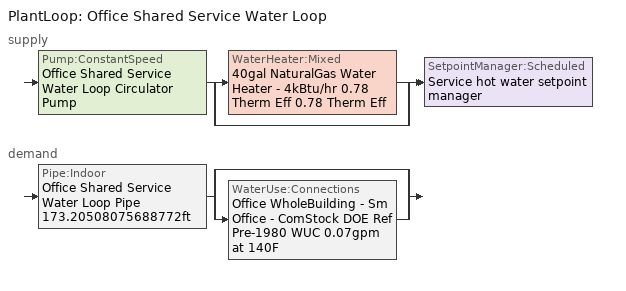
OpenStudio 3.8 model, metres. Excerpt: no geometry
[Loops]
PlantLoop 'Office Shared Service Water Loop'
 supply: Pump:ConstantSpeed 'Office Shared Service Water Loop Circulator Pump' > split
  | WaterHeater:Mixed '40gal NaturalGas Water Heater - 4kBtu/hr 0.78 Therm Eff 0.78 Therm Eff'
  | bypass
  join > SetpointManager:Scheduled 'Service hot water setpoint manager'
 demand: Pipe:Indoor 'Office Shared Service Water Loop Pipe 173.20508075688772ft' > split
  | bypass
  | WaterUse:Connections 'Office WholeBuilding - Sm Office - ComStock DOE Ref Pre-1980 WUC 0.07gpm at 140F'
[SizingPeriod:DesignDay] Barometric Pressure {Pa}=98581; Wind Speed {m/s}=5.1; Wind Direction {deg}=230; Rain Indicator=No; Snow Indicator=No; Day of Month=21; Day Type=SummerDesignDay; Daylight Saving Time Indicator=No; Humidity Condition Type=Wetbulb; Dry-Bulb Temperature Range Modifier Type=DefaultMultipliers; Solar Model Indicator=ASHRAETau
Name | Maximum Dry-Bulb Temperature {C} | Daily Dry-Bulb Temperature Range {deltaC} | Month | Wetbulb or DewPoint at Maximum Dry-Bulb {C} | ASHRAE Clear Sky Optical Depth for Beam Irradiance | ASHRAE Clear Sky Optical Depth for Diffuse Irradiance
Dupage October .4% Condns DB=>MCWB 1 | 27.8 | 11.2 | 10 | 20.1 | 0.344 | 2.481
Dupage September .4% Condns DB=>MCWB 1 | 32 | 11.7 | 9 | 22.4 | 0.372 | 2.396
[Construction]
Copper pipe 0.75in type L with 0.5in fiberglass batt: Fiberglass batt 0.5in, Copper pipe 0.75in type L
[Material] Roughness=Smooth; Thermal Absorptance=0.9; Solar Absorptance=0.7; Visible Absorptance=0.7
Name | Thickness {m} | Conductivity {W/m-K} | Density {kg/m3} | Specific Heat {J/kg-K}
Copper pipe 0.75in type L | 0.001143 | 386 | 8906.27 | 385.1856
Fiberglass batt 0.5in | 0.0127 | 0.0663448 | 11.2129 | 837.36
[Sizing:Zone] Zone Cooling Design Supply Air Temperature Input Method=SupplyAirTemperature; Zone Cooling Design Supply Air Temperature {C}=13.8889; Zone Cooling Design Supply Air Temperature Difference {deltaC}=11.11; Zone Heating Design Supply Air Temperature Input Method=SupplyAirTemperature; Zone Heating Design Supply Air Temperature {C}=50; Zone Heating Design Supply Air Temperature Difference {deltaC}=11.11; Zone Cooling Design Supply Air Humidity Ratio {kg-H2O/kg-air}=0.008; Zone Heating Design Supply Air Humidity Ratio {kg-H2O/kg-air}=0.008; Cooling Design Air Flow Method=DesignDay; Heating Design Air Flow Method=DesignDay; Account for Dedicated Outdoor Air System=No; Dedicated Outdoor Air System Control Strategy=NeutralSupplyAir; Dedicated Outdoor Air Low Setpoint Temperature for Design {C}=autosize; Dedicated Outdoor Air High Setpoint Temperature for Design {C}=autosize; Zone Load Sizing Method=Sensible Load Only No Latent Load; Zone Latent Cooling Design Supply Air Humidity Ratio Input Method=HumidityRatioDifference; Zone Cooling Design Supply Air Humidity Ratio Difference {kgWater/kgDryAir}=0.005; Zone Latent Heating Design Supply Air Humidity Ratio Input Method=HumidityRatioDifference; Zone Humidification Design Supply Air Humidity Ratio Difference {kgWater/kgDryAir}=0.005
Zone Office WholeBuilding - Sm Office A end_a - Story Ground; Zone Office WholeBuilding - Sm Office B end_a - Story Ground; Zone Office WholeBuilding - Sm Office C end_a - Story Ground; Zone Office WholeBuilding - Sm Office A  - Story Ground; Zone Office WholeBuilding - Sm Office B  - Story Ground; Zone Office WholeBuilding - Sm Office C  - Story Ground; Zone Office WholeBuilding - Sm Office A end_b - Story Ground; Zone Office WholeBuilding - Sm Office B end_b - Story Ground; Zone Office WholeBuilding - Sm Office C end_b - Story Ground
[Zone equipment]
Zone Office WholeBuilding - Sm Office A end_a - Story Ground: Zone Office WholeBuilding - Sm Office A end_a - Story Ground PTAC
Zone Office WholeBuilding - Sm Office B end_a - Story Ground: Zone Office WholeBuilding - Sm Office B end_a - Story Ground PTAC
Zone Office WholeBuilding - Sm Office C end_a - Story Ground: Zone Office WholeBuilding - Sm Office C end_a - Story Ground PTAC
Zone Office WholeBuilding - Sm Office A  - Story Ground: Zone Office WholeBuilding - Sm Office A  - Story Ground PTAC
Zone Office WholeBuilding - Sm Office B  - Story Ground: Zone Office WholeBuilding - Sm Office B  - Story Ground PTAC
Zone Office WholeBuilding - Sm Office C  - Story Ground: Zone Office WholeBuilding - Sm Office C  - Story Ground PTAC
Zone Office WholeBuilding - Sm Office A end_b - Story Ground: Zone Office WholeBuilding - Sm Office A end_b - Story Ground PTAC
Zone Office WholeBuilding - Sm Office B end_b - Story Ground: Zone Office WholeBuilding - Sm Office B end_b - Story Ground PTAC
Zone Office WholeBuilding - Sm Office C end_b - Story Ground: Zone Office WholeBuilding - Sm Office C end_b - Story Ground PTAC
[WaterUse:Connections]
Office WholeBuilding - Sm Office - ComStock DOE Ref Pre-1980 WUC 0.07gpm at 140F: Drain Water Heat Exchanger Type=None; Drain Water Heat Exchanger Destination=Plant; Water Use Equipment Name 1=Office WholeBuilding - Sm Office - ComStock DOE Ref Pre-1980 Service Water Use 0.07gpm at 140F
[WaterUse:Equipment:Definition]
Office WholeBuilding - Sm Office - ComStock DOE Ref Pre-1980 Service Water Use Def 0.07gpm: Peak Flow Rate {m3/s}=4.30004e-06; Target Temperature Schedule=Mixed Water At Faucet Temp - 140F; Sensible Fraction Schedule=Fraction Sensible - 0.2; Latent Fraction Schedule=Fraction Latent - 0.05
[WaterUse:Equipment]
Office WholeBuilding - Sm Office - ComStock DOE Ref Pre-1980 Service Water Use 0.07gpm at 140F: Water Use Equipment Definition=Office WholeBuilding - Sm Office - ComStock DOE Ref Pre-1980 Service Water Use Def 0.07gpm; Flow Rate Fraction Schedule=OfficeSmall BLDG_SWH_SCH
[PlantLoop]
Office Shared Service Water Loop: Glycol Concentration=0; Maximum Loop Temperature {C}=60; Minimum Loop Temperature {C}=10; Maximum Loop Flow Rate {m3/s}=4.30004e-06; Plant Loop Volume {m3}=0.000516005; Load Distribution Scheme=Optimal
[Sizing:Plant]
Office Shared Service Water Loop: Loop Type=Heating; Design Loop Exit Temperature {C}=60; Loop Design Temperature Difference {deltaC}=5; Sizing Option=NonCoincident; Zone Timesteps in Averaging Window=1; Coincident Sizing Factor Mode=None
[SetpointManager:Scheduled]
Service hot water setpoint manager: Control Variable=Temperature; Schedule=Service Water Loop Temp - 140F; Setpoint Node or NodeList=Office Shared Service Water Loop Supply Outlet Node
[Pump:ConstantSpeed]
Office Shared Service Water Loop Circulator Pump: Rated Flow Rate {m3/s}=4.30004e-06; Rated Pump Head {Pa}=29890.7; Rated Power Consumption {W}=0.199738; Motor Efficiency=0.825; Fraction of Motor Inefficiencies to Fluid Stream=0; Pump Control Type=Intermittent; Design Power Sizing Method=PowerPerFlowPerPressure; Design Electric Power per Unit Flow Rate {W/(m3/s)}=348701.1; Design Shaft Power per Unit Flow Rate per Unit Head {W-s/m3-Pa}=1.28205
[WaterHeater:Mixed]
40gal NaturalGas Water Heater - 4kBtu/hr 0.78 Therm Eff 0.78 Therm Eff: Tank Volume {m3}=0.151416; Setpoint Temperature Schedule=Service Water Loop Temp - 140F; Deadband Temperature Difference {deltaC}=2; Maximum Temperature Limit {C}=60; Heater Control Type=Cycle; Heater Maximum Capacity {W}=1258.42; Heater Fuel Type=NaturalGas; Heater Thermal Efficiency=0.78; Off Cycle Parasitic Fuel Consumption Rate {W}=0; Off Cycle Parasitic Fuel Type=NaturalGas; Off Cycle Parasitic Heat Fraction to Tank=0; On Cycle Parasitic Fuel Consumption Rate {W}=0; On Cycle Parasitic Fuel Type=NaturalGas; On Cycle Parasitic Heat Fraction to Tank=0; Ambient Temperature Indicator=Schedule; Ambient Temperature Schedule=Water Heater Ambient Temp Schedule - 70.0f; Off Cycle Loss Coefficient to Ambient Temperature {W/K}=5.99799; On Cycle Loss Coefficient to Ambient Temperature {W/K}=5.99799; Use Side Effectiveness=1; Source Side Effectiveness=1; Use Side Design Flow Rate {m3/s}=autosize; Source Side Design Flow Rate {m3/s}=autosize; Indirect Water Heating Recovery Time {hr}=1.5; Source Side Flow Control Mode=IndirectHeatPrimarySetpoint
[WaterHeater:Sizing]
40gal NaturalGas Water Heater - 4kBtu/hr 0.78 Therm Eff 0.78 Therm Eff: Design Mode=PeakDraw; Time Storage Can Meet Peak Draw {hr}=0.538503; Time for Tank Recovery {hr}=0; Nominal Tank Volume for Autosizing Plant Connections {m3}=1
[Pipe:Indoor]
Office Shared Service Water Loop Pipe 173.20508075688772ft: Construction=Copper pipe 0.75in type L with 0.5in fiberglass batt; Environment Type=Schedule; Ambient Temperature Schedule=Office Shared Service Water Loop Piping Air Temp - 70F; Ambient Air Velocity Schedule=Office Shared Service Water Loop Piping Air Velocity - 0.67mph; Pipe Inside Diameter {m}=0.019939; Pipe Length {m}=52.7929
[Fan:OnOff] Availability Schedule=Always On Discrete; Fan Total Efficiency=0.1595; Pressure Rise {Pa}=331.288; Motor Efficiency=0.29; Motor In Airstream Fraction=1
Name | Maximum Flow Rate {m3/s} | Fan Power Ratio Function of Speed Ratio Curve | Fan Efficiency Ratio Function of Speed Ratio Curve
Zone Office WholeBuilding - Sm Office A  - Story Ground PTAC Fan | 0.691594 | Fan On Off Power Curve | Fan On Off Efficiency Curve
Zone Office WholeBuilding - Sm Office A end_a - Story Ground PTAC Fan | 0.115531 | Fan On Off Power Curve 1 | Fan On Off Efficiency Curve 1
Zone Office WholeBuilding - Sm Office A end_b - Story Ground PTAC Fan | 0.0988486 | Fan On Off Power Curve 2 | Fan On Off Efficiency Curve 2
Zone Office WholeBuilding - Sm Office B  - Story Ground PTAC Fan | 0.799697 | Fan On Off Power Curve 3 | Fan On Off Efficiency Curve 3
Zone Office WholeBuilding - Sm Office B end_a - Story Ground PTAC Fan | 0.138332 | Fan On Off Power Curve 4 | Fan On Off Efficiency Curve 4
Zone Office WholeBuilding - Sm Office B end_b - Story Ground PTAC Fan | 0.117675 | Fan On Off Power Curve 5 | Fan On Off Efficiency Curve 5
Zone Office WholeBuilding - Sm Office C  - Story Ground PTAC Fan | 0.824623 | Fan On Off Power Curve 6 | Fan On Off Efficiency Curve 6
Zone Office WholeBuilding - Sm Office C end_a - Story Ground PTAC Fan | 0.126005 | Fan On Off Power Curve 7 | Fan On Off Efficiency Curve 7
Zone Office WholeBuilding - Sm Office C end_b - Story Ground PTAC Fan | 0.120875 | Fan On Off Power Curve 8 | Fan On Off Efficiency Curve 8
[Coil:Heating:Gas] Availability Schedule=Always On Discrete; Gas Burner Efficiency=0.8; On Cycle Parasitic Electric Load {W}=0; Off Cycle Parasitic Gas Load {W}=0
Name | Nominal Capacity {W}
Zone Office WholeBuilding - Sm Office A  - Story Ground PTAC Gas Htg Coil 48kBtu/hr 0.8 Thermal Eff | 21371.6
Zone Office WholeBuilding - Sm Office A end_a - Story Ground PTAC Gas Htg Coil 9kBtu/hr 0.8 Thermal Eff | 3702.84
Zone Office WholeBuilding - Sm Office A end_b - Story Ground PTAC Gas Htg Coil 9kBtu/hr 0.8 Thermal Eff; Zone Office WholeBuilding - Sm Office C end_a - Story Ground PTAC Gas Htg Coil 9kBtu/hr 0.8 Thermal Eff | 3702.3
Zone Office WholeBuilding - Sm Office B  - Story Ground PTAC Gas Htg Coil 38kBtu/hr 0.8 Thermal Eff | 18083.5
Zone Office WholeBuilding - Sm Office B end_a - Story Ground PTAC Gas Htg Coil 8kBtu/hr 0.8 Thermal Eff | 3620.81
Zone Office WholeBuilding - Sm Office B end_b - Story Ground PTAC Gas Htg Coil 8kBtu/hr 0.8 Thermal Eff | 3620.08
Zone Office WholeBuilding - Sm Office C  - Story Ground PTAC Gas Htg Coil 48kBtu/hr 0.8 Thermal Eff | 21367.3
Zone Office WholeBuilding - Sm Office C end_b - Story Ground PTAC Gas Htg Coil 9kBtu/hr 0.8 Thermal Eff | 3701.77
[Coil:Cooling:DX:SingleSpeed] Availability Schedule=Always On Discrete; Rated Evaporator Fan Power Per Volume Flow Rate 2017 {W/(m3/s)}=773.3; Rated Evaporator Fan Power Per Volume Flow Rate 2023 {W/(m3/s)}=934.4; Total Cooling Capacity Function of Temperature Curve=DOE Ref DX Clg Coil Cool-Cap-fT; Total Cooling Capacity Function of Flow Fraction Curve=DOE Ref DX Clg Coil Cool-CAP-fFlow; Energy Input Ratio Function of Temperature Curve=DOE Ref DX Clg Coil Cool-EIR-fT; Energy Input Ratio Function of Flow Fraction Curve=DOE Ref DX Clg Coil Cool-EIR-fFlow; Part Load Fraction Correlation Curve=DOE Ref DX Clg Coil Cool-PLF-fPLR; Minimum Outdoor Dry-Bulb Temperature for Compressor Operation {C}=-25; Nominal Time for Condensate Removal to Begin {s}=0; Ratio of Initial Moisture Evaporation Rate and Steady State Latent Capacity=0; Maximum Cycling Rate {cycles/hr}=0; Latent Capacity Time Constant {s}=0; Condenser Type=AirCooled; Evaporative Condenser Effectiveness=0.9; Evaporative Condenser Air Flow Rate {m3/s}=autosize; Evaporative Condenser Pump Rated Power Consumption {W}=autosize; Crankcase Heater Capacity {W}=0; Maximum Outdoor Dry-Bulb Temperature for Crankcase Heater Operation {C}=10; Basin Heater Capacity {W/K}=0; Basin Heater Setpoint Temperature {C}=2
Name | Rated Total Cooling Capacity {W} | Rated Sensible Heat Ratio | Rated COP {W/W} | Rated Air Flow Rate {m3/s}
Zone Office WholeBuilding - Sm Office A  - Story Ground PTAC 1spd DX AC Clg Coil 55kBtu/hr 7.6EER 58kBtu/hr 7.6EER | 16378.2 | 0.71599 | 2.6668 | 0.691594
Zone Office WholeBuilding - Sm Office A end_a - Story Ground PTAC 1spd DX AC Clg Coil 9kBtu/hr 8.6EER 9kBtu/hr 8.5EER | 2607.03 | 0.731702 | 2.97925 | 0.115531
Zone Office WholeBuilding - Sm Office A end_b - Story Ground PTAC 1spd DX AC Clg Coil 8kBtu/hr 8.8EER 8kBtu/hr 8.7EER | 2322.95 | 0.718977 | 3.0393 | 0.0988486
Zone Office WholeBuilding - Sm Office B  - Story Ground PTAC 1spd DX AC Clg Coil 62kBtu/hr 7.6EER 66kBtu/hr 7.6EER | 18854.6 | 0.717131 | 2.6668 | 0.799697
Zone Office WholeBuilding - Sm Office B end_a - Story Ground PTAC 1spd DX AC Clg Coil 11kBtu/hr 8.3EER 11kBtu/hr 8.2EER | 3096.52 | 0.734882 | 2.87351 | 0.138332
Zone Office WholeBuilding - Sm Office B end_b - Story Ground PTAC 1spd DX AC Clg Coil 9kBtu/hr 8.5EER 10kBtu/hr 8.5EER | 2716.89 | 0.724598 | 2.95071 | 0.117675
Zone Office WholeBuilding - Sm Office C  - Story Ground PTAC 1spd DX AC Clg Coil 61kBtu/hr 7.6EER 65kBtu/hr 7.6EER | 18456 | 0.734925 | 2.6668 | 0.824623
Zone Office WholeBuilding - Sm Office C end_a - Story Ground PTAC 1spd DX AC Clg Coil 8kBtu/hr 8.7EER 9kBtu/hr 8.6EER | 2458.6 | 0.785912 | 2.99182 | 0.126005
Zone Office WholeBuilding - Sm Office C end_b - Story Ground PTAC 1spd DX AC Clg Coil 9kBtu/hr 8.6EER 9kBtu/hr 8.5EER | 2662.09 | 0.740341 | 2.97402 | 0.120875
[ZoneHVAC:PackagedTerminalAirConditioner] Availability Schedule=Always On Discrete; No Load Supply Air Flow Rate Control Set To Low Speed=Yes; Fan Placement=DrawThrough; Supply Air Fan Operating Mode Schedule=Always Off Discrete
Name | Supply Air Flow Rate During Cooling Operation {m3/s} | Supply Air Flow Rate During Heating Operation {m3/s} | Supply Air Flow Rate When No Cooling or Heating is Needed {m3/s} | Outdoor Air Flow Rate During Cooling Operation {m3/s} | Outdoor Air Flow Rate During Heating Operation {m3/s} | Outdoor Air Flow Rate When No Cooling or Heating is Needed {m3/s} | Supply Air Fan | Heating Coil | Cooling Coil
Zone Office WholeBuilding - Sm Office A  - Story Ground PTAC | 0.691594 | 0.691594 | 0.691594 | 0.0849505 | 0.0849505 | 0.0849505 | Zone Office WholeBuilding - Sm Office A  - Story Ground PTAC Fan | Zone Office WholeBuilding - Sm Office A  - Story Ground PTAC Gas Htg Coil 48kBtu/hr 0.8 Thermal Eff | Zone Office WholeBuilding - Sm Office A  - Story Ground PTAC 1spd DX AC Clg Coil 55kBtu/hr 7.6EER 58kBtu/hr 7.6EER
Zone Office WholeBuilding - Sm Office A end_a - Story Ground PTAC | 0.115531 | 0.115531 | 0.115531 | 0.0106188 | 0.0106188 | 0.0106188 | Zone Office WholeBuilding - Sm Office A end_a - Story Ground PTAC Fan | Zone Office WholeBuilding - Sm Office A end_a - Story Ground PTAC Gas Htg Coil 9kBtu/hr 0.8 Thermal Eff | Zone Office WholeBuilding - Sm Office A end_a - Story Ground PTAC 1spd DX AC Clg Coil 9kBtu/hr 8.6EER 9kBtu/hr 8.5EER
Zone Office WholeBuilding - Sm Office A end_b - Story Ground PTAC | 0.0988486 | 0.0988486 | 0.0988486 | 0.0106188 | 0.0106188 | 0.0106188 | Zone Office WholeBuilding - Sm Office A end_b - Story Ground PTAC Fan | Zone Office WholeBuilding - Sm Office A end_b - Story Ground PTAC Gas Htg Coil 9kBtu/hr 0.8 Thermal Eff | Zone Office WholeBuilding - Sm Office A end_b - Story Ground PTAC 1spd DX AC Clg Coil 8kBtu/hr 8.8EER 8kBtu/hr 8.7EER
Zone Office WholeBuilding - Sm Office B  - Story Ground PTAC | 0.799697 | 0.799697 | 0.799697 | 0.113267 | 0.113267 | 0.113267 | Zone Office WholeBuilding - Sm Office B  - Story Ground PTAC Fan | Zone Office WholeBuilding - Sm Office B  - Story Ground PTAC Gas Htg Coil 38kBtu/hr 0.8 Thermal Eff | Zone Office WholeBuilding - Sm Office B  - Story Ground PTAC 1spd DX AC Clg Coil 62kBtu/hr 7.6EER 66kBtu/hr 7.6EER
Zone Office WholeBuilding - Sm Office B end_a - Story Ground PTAC | 0.138332 | 0.138332 | 0.138332 | 0.0141584 | 0.0141584 | 0.0141584 | Zone Office WholeBuilding - Sm Office B end_a - Story Ground PTAC Fan | Zone Office WholeBuilding - Sm Office B end_a - Story Ground PTAC Gas Htg Coil 8kBtu/hr 0.8 Thermal Eff | Zone Office WholeBuilding - Sm Office B end_a - Story Ground PTAC 1spd DX AC Clg Coil 11kBtu/hr 8.3EER 11kBtu/hr 8.2EER
Zone Office WholeBuilding - Sm Office B end_b - Story Ground PTAC | 0.117675 | 0.117675 | 0.117675 | 0.0141584 | 0.0141584 | 0.0141584 | Zone Office WholeBuilding - Sm Office B end_b - Story Ground PTAC Fan | Zone Office WholeBuilding - Sm Office B end_b - Story Ground PTAC Gas Htg Coil 8kBtu/hr 0.8 Thermal Eff | Zone Office WholeBuilding - Sm Office B end_b - Story Ground PTAC 1spd DX AC Clg Coil 9kBtu/hr 8.5EER 10kBtu/hr 8.5EER
Zone Office WholeBuilding - Sm Office C  - Story Ground PTAC | 0.824623 | 0.824623 | 0.824623 | 0.0849505 | 0.0849505 | 0.0849505 | Zone Office WholeBuilding - Sm Office C  - Story Ground PTAC Fan | Zone Office WholeBuilding - Sm Office C  - Story Ground PTAC Gas Htg Coil 48kBtu/hr 0.8 Thermal Eff | Zone Office WholeBuilding - Sm Office C  - Story Ground PTAC 1spd DX AC Clg Coil 61kBtu/hr 7.6EER 65kBtu/hr 7.6EER
Zone Office WholeBuilding - Sm Office C end_a - Story Ground PTAC | 0.126005 | 0.126005 | 0.126005 | 0.0106188 | 0.0106188 | 0.0106188 | Zone Office WholeBuilding - Sm Office C end_a - Story Ground PTAC Fan | Zone Office WholeBuilding - Sm Office C end_a - Story Ground PTAC Gas Htg Coil 9kBtu/hr 0.8 Thermal Eff | Zone Office WholeBuilding - Sm Office C end_a - Story Ground PTAC 1spd DX AC Clg Coil 8kBtu/hr 8.7EER 9kBtu/hr 8.6EER
Zone Office WholeBuilding - Sm Office C end_b - Story Ground PTAC | 0.120875 | 0.120875 | 0.120875 | 0.0106188 | 0.0106188 | 0.0106188 | Zone Office WholeBuilding - Sm Office C end_b - Story Ground PTAC Fan | Zone Office WholeBuilding - Sm Office C end_b - Story Ground PTAC Gas Htg Coil 9kBtu/hr 0.8 Thermal Eff | Zone Office WholeBuilding - Sm Office C end_b - Story Ground PTAC 1spd DX AC Clg Coil 9kBtu/hr 8.6EER 9kBtu/hr 8.5EER
[Schedule:Ruleset]
OfficeSmall BLDG_SWH_SCH: Default Day Schedule=OfficeSmall BLDG_SWH_SCH Default; Summer Design Day Schedule=OfficeSmall BLDG_SWH_SCH Summer Design Day; Winter Design Day Schedule=OfficeSmall BLDG_SWH_SCH Winter Design Day
Fraction Sensible - 0.2: Default Day Schedule=Fraction Sensible - 0.2 Default
Fraction Latent - 0.05: Default Day Schedule=Fraction Latent - 0.05 Default
Mixed Water At Faucet Temp - 140F: Default Day Schedule=Mixed Water At Faucet Temp - 140F Default
Service Water Loop Temp - 140F: Default Day Schedule=Service Water Loop Temp - 140F Default
Water Heater Ambient Temp Schedule - 70.0f: Default Day Schedule=Water Heater Ambient Temp Schedule - 70.0f Default
Office Shared Service Water Loop Piping Air Temp - 70F: Default Day Schedule=Office Shared Service Water Loop Piping Air Temp - 70F Default
Office Shared Service Water Loop Piping Air Velocity - 0.67mph: Default Day Schedule=Office Shared Service Water Loop Piping Air Velocity - 0.67mph Default
[Schedule:Day]
OfficeSmall BLDG_SWH_SCH Default; autogen OfficeSmall BLDG_SWH_SCH 1_day_sch: Average, 24, 0, 0
OfficeSmall BLDG_SWH_SCH Winter Design Day; OfficeSmall BLDG_SWH_SCH Summer Design Day: 7, 0, 0, 8, 0, 0.27, 9, 0, 0.55, 11, 0, 0.64, 12, 0, 0.82, 13, 0, 1, 14, 0, 0.91, 16, 0, 0.55, 17, 0, 0.73, 19, 0, 0.37, 20, 0, 0.18, 21, 0, 0.27, 22, 0, 0.09, 24, 0, 0
OfficeSmall BLDG_SWH_SCH WntrDsn|SmrDsn|Wkdy Day: Average, 4, 30, 0, 4, 45, 0.0675, 5, 0, 0.135, 5, 15, 0.2025, 5, 30, 0.27, 5, 45, 0.34, 6, 0, 0.41, 6, 15, 0.48, 6, 30, 0.55, 6, 45, 0.5725, 7, 0, 0.595, 7, 15, 0.6175, 7, 30, 0.64, 8, 30, 0.64, 8, 45, 0.658947, 9, 0, 0.677895, 9, 15, 0.696842, 9, 30, 0.715789, 9, 45, 0.734737, 10, 0, 0.753684, 10, 15, 0.772632, 10, 30, 0.791579, 10, 45, 0.810526, 10, 52, 0.82, 11, 7, 0.865, 11, 22, 0.91, 11, 37, 0.955, 11, 52, 1, 12, 7, 0.9775, 12, 22, 0.955, 12, 37, 0.9325, 12, 52, 0.91, 13, 7, 0.82, 13, 22, 0.73, 13, 37, 0.64, 13, 52, 0.55, 14, 52, 0.55, 15, 7, 0.568947, 15, 22, 0.587895, 15, 37, 0.606842, 15, 52, 0.625789, 16, 7, 0.644737, 16, 22, 0.663684, 16, 37, 0.682632, 16, 52, 0.701579, 17, 7, 0.720526, 17, 15, 0.73, 17, 30, 0.64, 17, 45, 0.55, 18, 0, 0.46, 18, 15, 0.37, 19, 15, 0.37, 19, 30, 0.3225, 19, 45, 0.275, 20, 0, 0.2275, 20, 15, 0.18, 20, 30, 0.2025, 20, 45, 0.225, 21, 0, 0.2475, 21, 15, 0.27, 21, 30, 0.225, 21, 45, 0.18, 22, 0, 0.135, 22, 15, 0.09, 22, 30, 0.0675, 22, 45, 0.045, 23, 0, 0.0225, 23, 15, 0, 24, 0, 0
Fraction Sensible - 0.2 Default: 24, 0, 0.2
Fraction Latent - 0.05 Default: 24, 0, 0.05
Mixed Water At Faucet Temp - 140F Default; Service Water Loop Temp - 140F Default: 24, 0, 60
Water Heater Ambient Temp Schedule - 70.0f Default; Office Shared Service Water Loop Piping Air Temp - 70F Default: 24, 0, 21.1111
Office Shared Service Water Loop Piping Air Velocity - 0.67mph Default: 24, 0, 0.3
[Schedule:Rule] Schedule Ruleset=OfficeSmall BLDG_SWH_SCH; Apply Monday=Yes; Apply Tuesday=Yes; Apply Wednesday=Yes; Apply Thursday=Yes; Apply Friday=Yes
Name | Rule Order | Day Schedule | Date Specification Type | Start Month | Start Day | End Month | End Day | Apply Sunday | Apply Saturday | Specific Month 1 | Specific Day 1 | Specific Month 2 | Specific Day 2 | Specific Month 3 | Specific Day 3 | Specific Month 4 | Specific Day 4 | Specific Month 5 | Specific Day 5 | Specific Month 6 | Specific Day 6 | Specific Month 7 | Specific Day 7 | Specific Month 8 | Specific Day 8 | Specific Month 9 | Specific Day 9 | Specific Month 10 | Specific Day 10 | Specific Month 11 | Specific Day 11 | Specific Month 12 | Specific Day 12 | Specific Month 13 | Specific Day 13 | Specific Month 14 | Specific Day 14 | Specific Month 15 | Specific Day 15 | Specific Month 16 | Specific Day 16 | Specific Month 17 | Specific Day 17 | Specific Month 18 | Specific Day 18 | Specific Month 19 | Specific Day 19 | Specific Month 20 | Specific Day 20 | Specific Month 21 | Specific Day 21 | Specific Month 22 | Specific Day 22 | Specific Month 23 | Specific Day 23 | Specific Month 24 | Specific Day 24 | Specific Month 25 | Specific Day 25 | Specific Month 26 | Specific Day 26 | Specific Month 27 | Specific Day 27 | Specific Month 28 | Specific Day 28 | Specific Month 29 | Specific Day 29 | Specific Month 30 | Specific Day 30 | Specific Month 31 | Specific Day 31 | Specific Month 32 | Specific Day 32 | Specific Month 33 | Specific Day 33 | Specific Month 34 | Specific Day 34 | Specific Month 35 | Specific Day 35 | Specific Month 36 | Specific Day 36 | Specific Month 37 | Specific Day 37 | Specific Month 38 | Specific Day 38 | Specific Month 39 | Specific Day 39 | Specific Month 40 | Specific Day 40 | Specific Month 41 | Specific Day 41 | Specific Month 42 | Specific Day 42 | Specific Month 43 | Specific Day 43 | Specific Month 44 | Specific Day 44 | Specific Month 45 | Specific Day 45 | Specific Month 46 | Specific Day 46 | Specific Month 47 | Specific Day 47 | Specific Month 48 | Specific Day 48 | Specific Month 49 | Specific Day 49 | Specific Month 50 | Specific Day 50 | Specific Month 51 | Specific Day 51 | Specific Month 52 | Specific Day 52
Schedule Rule 12 | 0 | OfficeSmall BLDG_SWH_SCH WntrDsn|SmrDsn|Wkdy Day | DateRange | 1 | 1 | 12 | 31
autogen OfficeSmall BLDG_SWH_SCH 1 | 1 | autogen OfficeSmall BLDG_SWH_SCH 1_day_sch | SpecificDates |  |  |  |  | Yes | Yes | 1 | 7 | 1 | 14 | 1 | 21 | 1 | 28 | 2 | 4 | 2 | 11 | 2 | 18 | 2 | 25 | 3 | 4 | 3 | 11 | 3 | 18 | 3 | 25 | 4 | 1 | 4 | 8 | 4 | 15 | 4 | 22 | 4 | 29 | 5 | 6 | 5 | 13 | 5 | 20 | 5 | 27 | 6 | 3 | 6 | 10 | 6 | 17 | 6 | 24 | 7 | 1 | 7 | 8 | 7 | 15 | 7 | 22 | 7 | 29 | 8 | 5 | 8 | 12 | 8 | 19 | 8 | 26 | 9 | 2 | 9 | 9 | 9 | 16 | 9 | 23 | 9 | 30 | 10 | 7 | 10 | 14 | 10 | 21 | 10 | 28 | 11 | 4 | 11 | 11 | 11 | 18 | 11 | 25 | 12 | 2 | 12 | 9 | 12 | 16 | 12 | 23 | 12 | 30
[Schedule:Constant]
Name | Value
Always On Discrete | 1
Always Off Discrete | 0
[Curve:Exponent] Coefficient1 Constant=1; Coefficient2 Constant=0; Coefficient3 Constant=0; Minimum Value of x=0; Maximum Value of x=1
Fan On Off Power Curve; Fan On Off Power Curve 1; Fan On Off Power Curve 2; Fan On Off Power Curve 3; Fan On Off Power Curve 4; Fan On Off Power Curve 5; Fan On Off Power Curve 6; Fan On Off Power Curve 7; Fan On Off Power Curve 8
[Curve:Cubic] Coefficient1 Constant=1; Coefficient2 x=0; Coefficient3 x**2=0; Coefficient4 x**3=0
Name | Minimum Value of x | Maximum Value of x
Fan On Off Efficiency Curve; Fan On Off Efficiency Curve 1; Fan On Off Efficiency Curve 2; Fan On Off Efficiency Curve 3; Fan On Off Efficiency Curve 4; Fan On Off Efficiency Curve 5; Fan On Off Efficiency Curve 6; Fan On Off Efficiency Curve 7; Fan On Off Efficiency Curve 8 | 0 | 1
DOE Ref DX Clg Coil Cool-CAP-fFlow; DOE Ref DX Clg Coil Cool-EIR-fFlow | -100 | 100
[Curve:Biquadratic] Minimum Value of x=-100; Maximum Value of x=100; Minimum Value of y=-100; Maximum Value of y=100
Name | Coefficient1 Constant | Coefficient2 x | Coefficient3 x**2 | Coefficient4 y | Coefficient5 y**2 | Coefficient6 x*y
DOE Ref DX Clg Coil Cool-Cap-fT | 0.971212 | -0.0152755 | 0.00144345 | -0.00039321 | -6.8364e-06 | -0.000290596
DOE Ref DX Clg Coil Cool-EIR-fT | 0.286871 | 0.0239022 | -0.000810648 | 0.0134585 | 0.000338936 | -0.000487004
[Curve:Quadratic]
DOE Ref DX Clg Coil Cool-PLF-fPLR: Coefficient1 Constant=0.909496; Coefficient2 x=0.0986477; Coefficient3 x**2=-0.00819488; Minimum Value of x=0; Maximum Value of x=1
